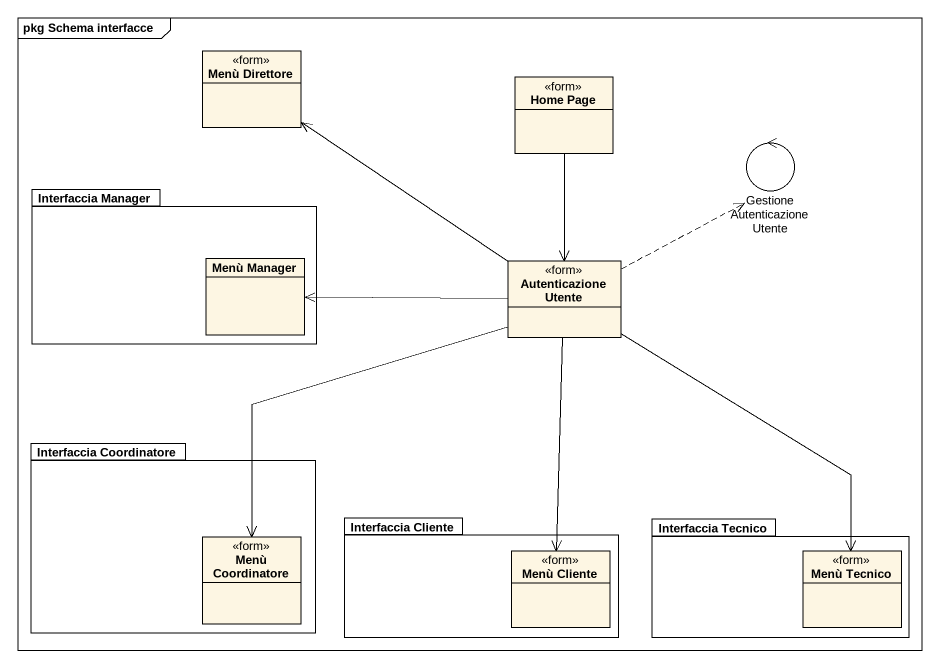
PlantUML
@startuml
mainframe pkg Schema interfacce
allowmixing
hide circle
hide empty members
class "Menù Direttore" as Menù_Direttore <<form>>
class "Home Page" as Home_Page <<form>>
control "Gestione Autenticazione Utente" as Gestione_Autenticazione
package "Interfaccia Manager" as Interfaccia_Manager {
  class "Menù Manager" as Menù_Manager
}
class "Autenticazione Utente" as Autenticazione_Utente <<form>>
package "Interfaccia Coordinatore" as Interfaccia_Coordinatore {
  class "Menù Coordinatore" as Menù_Coordinatore <<form>>
}
package "Interfaccia Cliente" as Interfaccia_Cliente {
  class "Menù Cliente" as Menù_Cliente <<form>>
}
package "Interfaccia Tecnico" as Interfaccia_Tecnico {
  class "Menù Tecnico" as Menù_Tecnico <<form>>
}
Home_Page --> Autenticazione_Utente
Autenticazione_Utente -up-> Menù_Direttore
Autenticazione_Utente .right.> Gestione_Autenticazione
Autenticazione_Utente -left-> Menù_Manager
Autenticazione_Utente --> Menù_Coordinatore
Autenticazione_Utente --> Menù_Cliente
Autenticazione_Utente --> Menù_Tecnico
@enduml
